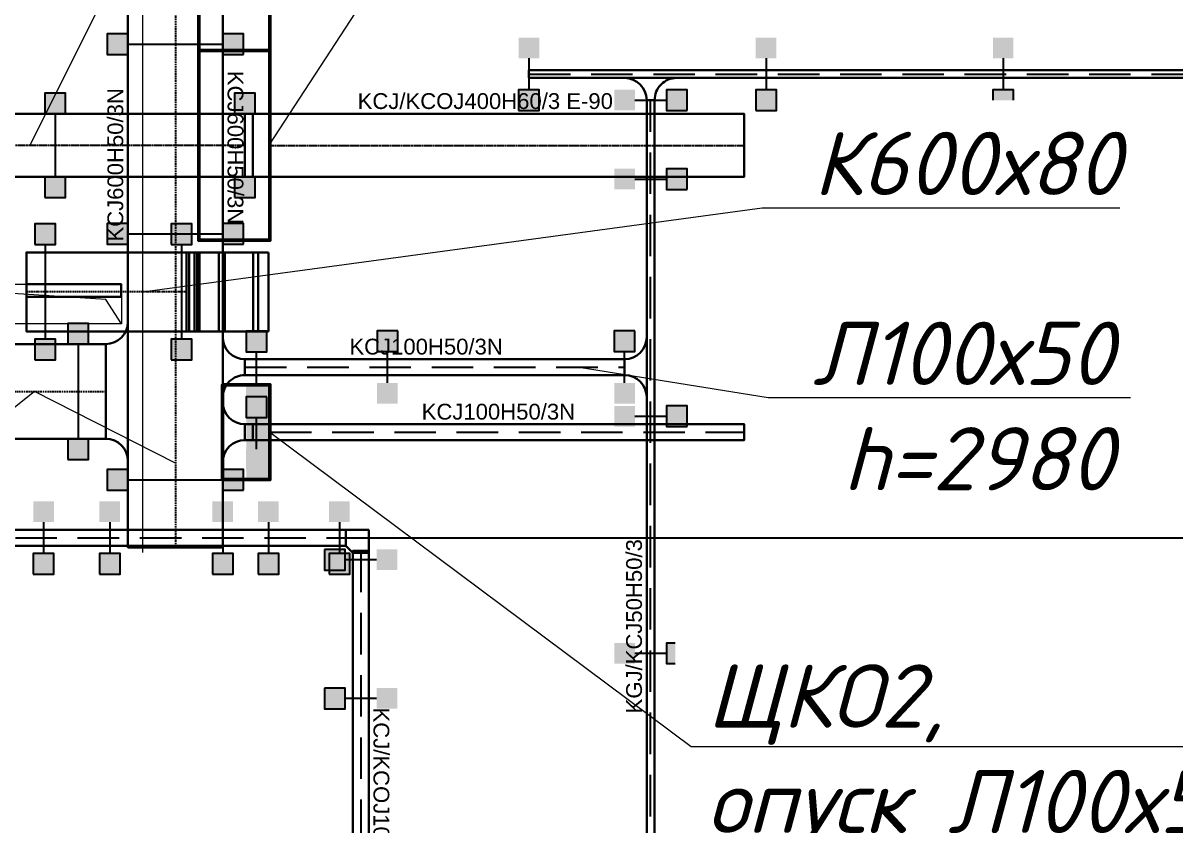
# Model space of a CAD drawing. Extents: x 221643 to 289394, y 86804 to 109436.
# Drawn here: x 229384 to 230113, y 91299 to 91806 of the extents above; entities that cross this region are included whole.
import ezdxf
from ezdxf import colors
from ezdxf.entities.mleader import LeaderData, LeaderLine
from ezdxf.math import Vec2, Vec3

# ---------------------------------------------------------------- set-up
doc = ezdxf.new("R2010")
doc.units = 0
doc.linetypes.add('DASHED2', pattern=[0.375, 0.25, -0.125])
doc.layers.get('Defpoints').update_dxf_attribs({"color": 140})
for name, color, linetype, lineweight in [('00_novus', 102, 'Continuous', 9), ('E_Ка6ельрости', 102, 'Continuous', 30), ('E_Лотки', 5, 'Continuous', 30), ('E_Лотки_аварійні', 1, 'Continuous', 30), ('E_Позначення', 7, 'Continuous', 15), ('E_Щити', 1, 'Continuous', 50)]:
    doc.layers.add(name, color=color, linetype=linetype, lineweight=lineweight)
doc.layers.add('BAKS_opis', color=7, linetype='Continuous')
doc.layers.add("E_Прив'язки", color=24, linetype='Continuous')
doc.layers.add('E_Лотки_опори_опуски', color=2, linetype='Continuous', plot=False)
doc.styles.add('GOST 2.304', font='isocpeui.ttf')
doc.styles.add('ROMANS', font='ROMANS')
doc.styles.get("Standard").update_dxf_attribs({"font": 'arial.ttf'})
doc.styles.add('ГОСТ 2.304', font='isocpeui.ttf')
doc.dimstyles.new('ISO-25', dxfattribs={"dimtxt": 2.5, "dimasz": 2.5, "dimexe": 1.25, "dimexo": 0.625, "dimtad": 1, "dimtxsty": 'Standard', "dimcen": 2.5, "dimadec": 0, "dimazin": 0, "dimtfac": 1, "dimtmove": 0, "dimatfit": 3, "dimfxl": 1, "dimarcsym": 0})

# ---------------------------------------------------------------- blocks, each defined once
blk = doc.blocks.new('*U5')
at = {"color": 0}
blk.add_lwpolyline([(-600, 450), (600, 450), (600, 0), (-600, 0)], close=True, dxfattribs=at)
blk = doc.blocks.new('*U4')
at = {"lineweight": 40}
h = blk.add_hatch(color=0, dxfattribs=at)
h.dxf.hatch_style = 1
h.paths.add_polyline_path([(300, 150), (-300, 150), (-300, 0), (300, 0)])
at = {"color": 0}
blk.add_lwpolyline([(-300, 300), (300, 300), (300, 0), (-300, 0)], close=True, dxfattribs=at)
blk = doc.blocks.new('_None')
blk = doc.blocks.new('A$C7FF703E6')
at = {"linetype": 'Continuous'}
for p, q in [((0, 145), (100, 145)), ((0, 145), (0, 0)), ((100, 145), (145, 100)), ((145, 100), (145, 0)), ((145, 0), (0, 0))]:
    blk.add_line(p, q, dxfattribs=at)
blk = doc.blocks.new('KK___100')
at = {"xscale": 0.1, "yscale": 0.1, "zscale": 0.1, "rotation": 270}
blk.add_blockref('A$C7FF703E6', (-5, 14.5), dxfattribs=at)
at = {"style": 'ROMANS', "flags": 9}
for tag, p in [('SYMBOL', (-1386.75, 2120.91)), ('ID', (-1386.41, 2120.91)), ('NAME', (-1386.1, 2120.91)), ('TYP', (-1385.77, 2120.91)), ('LENGTH', (-1385.44, 2120.91)), ('ATT_1', (-1385.11, 2120.91)), ('ATT_2', (-1384.76, 2120.91)), ('ATT_3', (-1384.4, 2120.91)), ('ATT_4', (-1384.05, 2120.91)), ('ATT_5', (-1383.68, 2120.91)), ('LUSTRO', (-1383.31, 2120.91)), ('P1', (-1382.96, 2120.91)), ('P2', (-1382.68, 2120.91)), ('AN', (-1382.37, 2120.91))]:
    blk.add_attdef(tag, p, '', height=0.3, rotation=90, dxfattribs=at)
blk = doc.blocks.new('A$C73E61BF2')
at = {"linetype": 'Continuous'}
for p, q in [((0, 158), (100, 158)), ((0, 108), (0, 158)), ((100, 158), (100, 108)), ((100, 108), (0, 108)), ((0, 108), (0, 0)), ((100, 0), (100, 108)), ((0, 0), (100, 0))]:
    blk.add_line(p, q, dxfattribs=at)
blk = doc.blocks.new('LU___100H50')
at = {"xscale": 0.1, "yscale": 0.1, "zscale": 0.1}
blk.add_blockref('A$C73E61BF2', (-5, 0), dxfattribs=at)
at = {"style": 'ROMANS', "flags": 9}
for tag, p in [('SYMBOL', (4.95, 15.01)), ('ID', (4.95, 14.67)), ('NAME', (4.95, 14.36)), ('TYP', (4.95, 14.03)), ('ATT_1', (4.95, 13.37)), ('ATT_2', (4.95, 13.02)), ('ATT_3', (4.95, 12.67)), ('ATT_4', (4.95, 12.31)), ('ATT_5', (4.95, 11.94)), ('AN', (4.95, 10.64)), ('LENGTH', (4.95, 13.71)), ('LUSTRO', (4.95, 11.58)), ('P1', (4.95, 11.23)), ('P2', (4.95, 10.94))]:
    blk.add_attdef(tag, p, '', height=0.3, dxfattribs=at)
blk = doc.blocks.new('A$C4863500E')
at = {"linetype": 'Continuous'}
for p, q in [((380, 140), (0, 140)), ((240, 0), (140, 0))]:
    blk.add_line(p, q, dxfattribs=at)
for centre, start, end in [((0, 0), 0, 90), ((380, 0), 90, 180)]:
    blk.add_arc(centre, 140, start, end, dxfattribs=at)
blk = doc.blocks.new('TKD___100')
at = {"xscale": 0.1, "yscale": 0.1, "zscale": 0.1}
blk.add_blockref('A$C4863500E', (-19, -14), dxfattribs=at)
at = {"style": 'ROMANS', "flags": 9}
for tag, p in [('SYMBOL', (4.95, 15.01)), ('ID', (4.95, 14.67)), ('NAME', (4.95, 14.36)), ('TYP', (4.95, 14.03)), ('ATT_1', (4.95, 13.37)), ('ATT_2', (4.95, 13.02)), ('ATT_3', (4.95, 12.67)), ('ATT_4', (4.95, 12.31)), ('ATT_5', (4.95, 11.94)), ('AN', (4.95, 10.64)), ('LENGTH', (4.95, 13.71)), ('LUSTRO', (4.95, 11.58)), ('P1', (4.95, 11.23)), ('P2', (4.95, 10.94))]:
    blk.add_attdef(tag, p, '', height=0.3, dxfattribs=at)
blk = doc.blocks.new('BAKS_673')
at = {"layer": 'BAKS_opis', "linetype": 'DASHED2', "ltscale": 105}
blk.add_line((0, 0), (0, -300), dxfattribs=at)
at = {"layer": 'E_Лотки_опори_опуски'}
for points in [[(-5, 0), (-5, -300), (5, -300), (5, 0)], [(-5, 0), (-5, -300), (-5, -300), (-5, 0)], [(5, 0), (5, -300), (-5, -300), (-5, 0)], [(5, 0), (5, -300), (5, -300), (5, 0)]]:
    blk.add_3dface(points, dxfattribs=at)
at = {"flags": 1}
for tag, p in [('LENGTH', (0, 0)), ('ID', (5, 0)), ('ATT_2', (0, -300)), ('ATT_3', (0, -300)), ('ATT_1', (0, -300)), ('ATT_4', (0, -300)), ('ATT_5', (0, -300)), ('AN', (0, -300)), ('TYP', (0, -300)), ('P2X', (0, -300)), ('P2Y', (0, -300)), ('LUSTRO', (0, -300)), ('NAME', (0, -300)), ('P1X', (0, -300)), ('P1Y', (0, -300))]:
    blk.add_attdef(tag, p, '', height=2.5, dxfattribs=at)
at = {"layer": 'BAKS_opis'}
blk.add_attdef('SYMBOL', (8, -96), '', height=10, rotation=270, dxfattribs=at)
blk = doc.blocks.new('_Oblique')
at = {"color": 0, "linetype": 'ByBlock', "lineweight": -2}
blk.add_line((-0.5, -0.5), (0.5, 0.5), dxfattribs=at)
blk = doc.blocks.new('*D357')
at = {"layer": 'Defpoints', "color": 0, "transparency": 16777216}
for p in [(229588.67, 91480.74), (230278.76, 91480.74), (230118, 91248.17)]:
    blk.add_point(p, dxfattribs=at)
at = {"layer": "E_Прив'язки", "color": 0, "lineweight": -2, "transparency": 16777216}
for p, q in [((229588.67, 91480.74), (230280.01, 91480.74)), ((230278.76, 91248.17), (230278.76, 91480.74)), ((230118, 91248.17), (230280.01, 91248.17))]:
    blk.add_line(p, q, dxfattribs=at)
at = {"layer": "E_Прив'язки", "color": 0, "lineweight": -2, "transparency": 16777216, "xscale": 10, "yscale": 10, "zscale": 10}
for p, rotation in [((230278.76, 91480.74), 90), ((230278.76, 91248.17), 270)]:
    blk.add_blockref('_Oblique', p, dxfattribs=dict(at, rotation=rotation))
at = {"layer": "E_Прив'язки", "color": 0, "transparency": 16777216, "insert": (230248.76, 91364.46), "char_height": 40, "attachment_point": 5, "rotation": 90, "style": 'GOST 2.304', "bg_fill": 3, "box_fill_scale": 1.1, "bg_fill_color": 256, "bg_fill_true_color": 13158600, "bg_fill_transparency": 0}
blk.add_mtext('2325', dxfattribs=at)
blk = doc.blocks.new('A$C0ECF3AA1')
at = {"linetype": 'Continuous'}
for p, q in [((880, 140), (0, 140)), ((740, 0), (140, 0))]:
    blk.add_line(p, q, dxfattribs=at)
for centre, start, end in [((0, 0), 0, 90), ((880, 0), 90, 180)]:
    blk.add_arc(centre, 140, start, end, dxfattribs=at)
blk = doc.blocks.new('TKD___600')
at = {"xscale": 0.1, "yscale": 0.1, "zscale": 0.1}
blk.add_blockref('A$C0ECF3AA1', (-44, -14), dxfattribs=at)
at = {"style": 'ROMANS', "flags": 9}
for tag, p in [('SYMBOL', (4.95, 15.01)), ('ID', (4.95, 14.67)), ('NAME', (4.95, 14.36)), ('TYP', (4.95, 14.03)), ('ATT_1', (4.95, 13.37)), ('ATT_2', (4.95, 13.02)), ('ATT_3', (4.95, 12.67)), ('ATT_4', (4.95, 12.31)), ('ATT_5', (4.95, 11.94)), ('AN', (4.95, 10.64)), ('LENGTH', (4.95, 13.71)), ('LUSTRO', (4.95, 11.58)), ('P1', (4.95, 11.23)), ('P2', (4.95, 10.94))]:
    blk.add_attdef(tag, p, '', height=0.3, dxfattribs=at)
blk = doc.blocks.new('BAKS_870')
at = {"layer": 'BAKS_opis', "color": 105, "linetype": 'DASHED2', "ltscale": 4}
blk.add_line((0, 0), (0, -495.02), dxfattribs=at)
at = {"layer": 'E_Лотки'}
for points in [[(-30, 0), (-30, -495.02), (30, -495.02), (30, 0)], [(-30, 0), (-30, -495.02), (-30, -495.02), (-30, 0)], [(30, 0), (30, -495.02), (-30, -495.02), (-30, 0)], [(30, 0), (30, -495.02), (30, -495.02), (30, 0)]]:
    blk.add_3dface(points, dxfattribs=at)
at = {"flags": 1}
for tag, p in [('LENGTH', (0, 0)), ('ID', (30, 0)), ('ATT_2', (0, -495.02)), ('ATT_3', (0, -495.02)), ('ATT_1', (0, -495.02)), ('ATT_4', (0, -495.02)), ('ATT_5', (0, -495.02)), ('AN', (0, -495.02)), ('TYP', (0, -495.02)), ('P2X', (0, -495.02)), ('P2Y', (0, -495.02)), ('LUSTRO', (0, -495.02)), ('NAME', (0, -495.02)), ('P1X', (0, -495.02)), ('P1Y', (0, -495.02))]:
    blk.add_attdef(tag, p, '', height=2.5, dxfattribs=at)
at = {"layer": 'BAKS_opis'}
blk.add_attdef('SYMBOL', (-33, -301.51), '', height=10, rotation=90, dxfattribs=at)
blk = doc.blocks.new('BAKS_871')
at = {"layer": 'BAKS_opis', "color": 105, "linetype": 'DASHED2', "ltscale": 4}
blk.add_line((0, 0), (0, -495.02), dxfattribs=at)
at = {"layer": 'E_Лотки'}
for points in [[(-30, 0), (-30, -495.02), (30, -495.02), (30, 0)], [(-30, 0), (-30, -495.02), (-30, -495.02), (-30, 0)], [(30, 0), (30, -495.02), (-30, -495.02), (-30, 0)], [(30, 0), (30, -495.02), (30, -495.02), (30, 0)]]:
    blk.add_3dface(points, dxfattribs=at)
at = {"flags": 1}
for tag, p in [('LENGTH', (0, 0)), ('ID', (30, 0)), ('ATT_2', (0, -495.02)), ('ATT_3', (0, -495.02)), ('ATT_1', (0, -495.02)), ('ATT_4', (0, -495.02)), ('ATT_5', (0, -495.02)), ('AN', (0, -495.02)), ('TYP', (0, -495.02)), ('P2X', (0, -495.02)), ('P2Y', (0, -495.02)), ('LUSTRO', (0, -495.02)), ('NAME', (0, -495.02)), ('P1X', (0, -495.02)), ('P1Y', (0, -495.02))]:
    blk.add_attdef(tag, p, '', height=2.5, dxfattribs=at)
at = {"layer": 'BAKS_opis'}
blk.add_attdef('SYMBOL', (33, -193.51), '', height=10, rotation=270, dxfattribs=at)
blk = doc.blocks.new('A$C3C5B6495')
at = {"linetype": 'Continuous'}
for p, q in [((0, 33), (0, 0)), ((14, 19), (14, 14))]:
    blk.add_line(p, q, dxfattribs=at)
for centre, start, end in [((14, 33), 180, 270), ((14, 0), 90, 180)]:
    blk.add_arc(centre, 14, start, end, dxfattribs=at)
blk = doc.blocks.new('TKD___50')
blk.add_blockref('A$C3C5B6495', (0, -16.5))
blk = doc.blocks.new('BAKS_1532')
at = {"layer": 'BAKS_opis', "linetype": 'DASHED2', "ltscale": 105}
blk.add_line((0, 0), (0, 649.97), dxfattribs=at)
at = {"layer": 'E_Лотки'}
for points in [[(2.5, 0), (2.5, 649.97), (-2.5, 649.97), (-2.5, 0)], [(-2.5, 0), (-2.5, 649.97), (2.5, 649.97), (2.5, 0)], [(-2.5, 0), (-2.5, 649.97), (-2.5, 649.97), (-2.5, 0)], [(2.5, 0), (2.5, 649.97), (2.5, 649.97), (2.5, 0)]]:
    blk.add_3dface(points, dxfattribs=at)
at = {"flags": 1}
for tag, p in [('ATT_2', (0, 649.97)), ('ATT_3', (0, 649.97)), ('ATT_1', (0, 649.97)), ('ATT_4', (0, 649.97)), ('ATT_5', (0, 649.97)), ('AN', (0, 649.97)), ('TYP', (0, 649.97)), ('P2X', (0, 649.97)), ('P2Y', (0, 649.97)), ('LUSTRO', (0, 649.97)), ('NAME', (0, 649.97)), ('P1X', (0, 649.97)), ('P1Y', (0, 649.97)), ('ID', (-2.5, 0)), ('LENGTH', (0, 0))]:
    blk.add_attdef(tag, p, '', height=2.5, dxfattribs=at)
at = {"layer": 'BAKS_opis'}
blk.add_attdef('SYMBOL', (-5.5, 261.99), '', height=10, rotation=90, dxfattribs=at)
blk = doc.blocks.new('BAKS_1533')
at = {"layer": 'BAKS_opis', "linetype": 'DASHED2', "ltscale": 105}
blk.add_line((0, 0), (1104, 0), dxfattribs=at)
at = {"layer": 'E_Лотки'}
for points in [[(0, -2.5), (1104, -2.5), (1104, 2.5), (0, 2.5)], [(0, 2.5), (1104, 2.5), (1104, -2.5), (0, -2.5)], [(0, 2.5), (1104, 2.5), (1104, 2.5), (0, 2.5)], [(0, -2.5), (1104, -2.5), (1104, -2.5), (0, -2.5)]]:
    blk.add_3dface(points, dxfattribs=at)
at = {"flags": 1}
for tag, p in [('LENGTH', (0, 0)), ('ID', (0, 2.5)), ('ATT_2', (1104, 0)), ('ATT_3', (1104, 0)), ('ATT_1', (1104, 0)), ('ATT_4', (1104, 0)), ('ATT_5', (1104, 0)), ('AN', (1104, 0)), ('TYP', (1104, 0)), ('P2X', (1104, 0)), ('P2Y', (1104, 0)), ('LUSTRO', (1104, 0)), ('NAME', (1104, 0)), ('P1X', (1104, 0)), ('P1Y', (1104, 0))]:
    blk.add_attdef(tag, p, '', height=2.5, dxfattribs=at)
at = {"layer": 'BAKS_opis'}
blk.add_attdef('SYMBOL', (489, 5.5), '', height=10, dxfattribs=at)
blk = doc.blocks.new('BAKS_1627')
at = {"layer": 'BAKS_opis', "color": 105, "linetype": 'DASHED2', "ltscale": 4}
blk.add_line((0, 0), (92.44, 0), dxfattribs=at)
at = {"layer": 'E_Лотки'}
for points in [[(0, -30), (92.44, -30), (92.44, 30), (0, 30)], [(0, 30), (92.44, 30), (92.44, -30), (0, -30)], [(0, 30), (92.44, 30), (92.44, 30), (0, 30)], [(0, -30), (92.44, -30), (92.44, -30), (0, -30)]]:
    blk.add_3dface(points, dxfattribs=at)
at = {"flags": 1}
for tag, p in [('ID', (0, 30)), ('LENGTH', (0, 0)), ('ATT_2', (92.44, 0)), ('ATT_3', (92.44, 0)), ('ATT_1', (92.44, 0)), ('ATT_4', (92.44, 0)), ('ATT_5', (92.44, 0)), ('AN', (92.44, 0)), ('TYP', (92.44, 0)), ('P2X', (92.44, 0)), ('P2Y', (92.44, 0)), ('LUSTRO', (92.44, 0)), ('NAME', (92.44, 0)), ('P1X', (92.44, 0)), ('P1Y', (92.44, 0))]:
    blk.add_attdef(tag, p, '', height=2.5, dxfattribs=at)
at = {"layer": 'BAKS_opis', "flags": 1}
blk.add_attdef('SYMBOL', (46.22, 33), '', height=10, dxfattribs=at)
blk = doc.blocks.new('podpora_200')
for points in [[(-6.53, 10), (0, 10), (6.53, 10), (6.53, 23.06), (-6.53, 23.06)], [(-6.53, -23.06), (6.53, -23.06), (6.53, -10), (-6.53, -10)]]:
    blk.add_hatch(color=256).paths.add_polyline_path(points)
blk.add_line((0, 10), (0, -10))
blk.add_lwpolyline([(-6.53, -23.06), (6.53, -23.06), (6.53, -10), (-6.53, -10)], close=True)
at = {"style": 'ROMANS', "flags": 9}
for tag, p in [('SYMBOL', (3.32, 14.86)), ('ID', (3.32, 14.52)), ('ELEM', (3.29, 10.49)), ('TYP', (3.32, 13.88)), ('ATT_1', (3.32, 13.22)), ('ATT_2', (3.32, 12.87)), ('ATT_3', (3.32, 12.52)), ('ATT_4', (3.32, 12.16)), ('ATT_5', (3.32, 11.79)), ('AN', (3.32, 10.83)), ('NAME', (3.32, 14.21)), ('LENGTH', (3.32, 13.56)), ('P1', (3.32, 11.42)), ('P2', (3.32, 11.14))]:
    blk.add_attdef(tag, p, '', height=0.3, dxfattribs=at)
blk = doc.blocks.new('podpora_600')
for points in [[(-6.53, 30), (0, 30), (6.53, 30), (6.53, 43.06), (-6.53, 43.06)], [(-6.53, -43.06), (6.53, -43.06), (6.53, -30), (-6.53, -30)]]:
    blk.add_hatch(color=256).paths.add_polyline_path(points)
blk.add_line((0, 30), (0, -30))
for points in [[(-6.53, 30), (6.53, 30), (6.53, 43.06), (-6.53, 43.06)], [(-6.53, -43.06), (6.53, -43.06), (6.53, -30), (-6.53, -30)]]:
    blk.add_lwpolyline(points, close=True)
at = {"style": 'ROMANS', "flags": 9}
for tag, p in [('SYMBOL', (1.59, 37.74)), ('TYP', (1.59, 36.76)), ('ID', (1.59, 37.4)), ('NAME', (1.59, 37.09)), ('LENGTH', (1.59, 36.43)), ('ELEM', (1.56, 33.37)), ('ATT_1', (1.59, 36.1)), ('ATT_2', (1.59, 35.75)), ('ATT_3', (1.59, 35.39)), ('ATT_4', (1.59, 35.03)), ('ATT_5', (1.59, 34.67)), ('AN', (1.59, 33.7)), ('P1', (1.59, 34.3)), ('P2', (1.59, 34.01))]:
    blk.add_attdef(tag, p, '', height=0.3, dxfattribs=at)
blk = doc.blocks.new('A$C1A961041')
at = {"linetype": 'Continuous'}
for p, q in [((0, 500), (580, 500)), ((64, 500), (64, 0)), ((96, 500), (96, 0)), ((276.1, 500), (276.1, 0)), ((285.1, 500), (285.1, 0)), ((312.9, 500), (312.9, 0)), ((435.7, 500), (435.7, 0)), ((451.3, 500), (451.3, 0)), ((467.3, 500), (467.3, 0)), ((500, 500), (500, 0)), ((518, 500), (518, 0)), ((0, 0), (580, 0))]:
    blk.add_line(p, q, dxfattribs=at)
blk = doc.blocks.new('A$C73E25C19')
blk.add_line((0, 50), (0, 0))
at = {"xscale": 0.1, "yscale": 0.1, "zscale": 0.1}
blk.add_blockref('A$C1A961041', (0, 0), dxfattribs=at)
blk = doc.blocks.new('LPDZ___500H80')
at = {"rotation": 90}
blk.add_blockref('A$C73E25C19', (25, 0), dxfattribs=at)
at = {"style": 'ROMANS', "flags": 9}
for tag, p in [('SYMBOL', (-34.42, -15.84)), ('LENGTH', (-33.11, -15.84)), ('LUSTRO', (-30.98, -15.84)), ('ID', (-34.08, -15.84)), ('NAME', (-33.77, -15.84)), ('TYP', (-33.44, -15.84)), ('ATT_1', (-32.78, -15.84)), ('ATT_2', (-32.43, -15.84)), ('ATT_3', (-32.07, -15.84)), ('ATT_4', (-31.72, -15.84)), ('ATT_5', (-31.35, -15.84)), ('P1', (-30.63, -15.84)), ('P2', (-30.35, -15.84)), ('AN', (-30.04, -15.84))]:
    blk.add_attdef(tag, p, '', height=0.3, rotation=90, dxfattribs=at)
blk = doc.blocks.new('BAKS_1848')
at = {"layer": 'BAKS_opis', "color": 105, "linetype": 'DASHED2', "ltscale": 3}
blk.add_line((0, 0), (-101.24, 0), dxfattribs=at)
at = {"layer": 'E_Ка6ельрости'}
for points in [[(0, 25), (-101.24, 25), (-101.24, -25), (0, -25)], [(0, 25), (-101.24, 25), (-101.24, 25), (0, 25)], [(0, -25), (-101.24, -25), (-101.24, 25), (0, 25)], [(0, -25), (-101.24, -25), (-101.24, -25), (0, -25)]]:
    blk.add_3dface(points, dxfattribs=at)
at = {"flags": 1}
for tag, p in [('ATT_2', (-101.24, 0)), ('ATT_3', (-101.24, 0)), ('ATT_1', (-101.24, 0)), ('ATT_4', (-101.24, 0)), ('ATT_5', (-101.24, 0)), ('AN', (-101.24, 0)), ('TYP', (-101.24, 0)), ('P2X', (-101.24, 0)), ('P2Y', (-101.24, 0)), ('LUSTRO', (-101.24, 0)), ('NAME', (-101.24, 0)), ('P1X', (-101.24, 0)), ('P1Y', (-101.24, 0)), ('LENGTH', (0, 0)), ('ID', (0, -25))]:
    blk.add_attdef(tag, p, '', height=2.5, dxfattribs=at)
at = {"layer": 'BAKS_opis', "flags": 1}
blk.add_attdef('SYMBOL', (-50.62, 28), '', height=10, rotation=0.00001, dxfattribs=at)
blk = doc.blocks.new('BAKS_1850')
at = {"layer": 'BAKS_opis', "linetype": 'DASHED2', "ltscale": 105}
blk.add_line((0, 0), (248.37, 0), dxfattribs=at)
at = {"layer": 'E_Лотки_аварійні'}
for points in [[(0, -5), (248.37, -5), (248.37, 5), (0, 5)], [(0, 5), (248.37, 5), (248.37, -5), (0, -5)], [(0, 5), (248.37, 5), (248.37, 5), (0, 5)], [(0, -5), (248.37, -5), (248.37, -5), (0, -5)]]:
    blk.add_3dface(points, dxfattribs=at)
at = {"flags": 1}
for tag, p in [('ID', (0, 5)), ('LENGTH', (0, 0)), ('ATT_2', (248.37, 0)), ('ATT_3', (248.37, 0)), ('ATT_1', (248.37, 0)), ('ATT_4', (248.37, 0)), ('ATT_5', (248.37, 0)), ('AN', (248.37, 0)), ('TYP', (248.37, 0)), ('P2X', (248.37, 0)), ('P2Y', (248.37, 0)), ('LUSTRO', (248.37, 0)), ('NAME', (248.37, 0)), ('P1X', (248.37, 0)), ('P1Y', (248.37, 0))]:
    blk.add_attdef(tag, p, '', height=2.5, dxfattribs=at)
at = {"layer": 'BAKS_opis', "flags": 1}
blk.add_attdef('SYMBOL', (124.19, 8), '', height=10, dxfattribs=at)
blk = doc.blocks.new('BAKS_1851')
at = {"layer": 'BAKS_opis', "linetype": 'DASHED2', "ltscale": 105}
blk.add_line((0, 0), (0, -387.43), dxfattribs=at)
at = {"layer": 'E_Лотки_аварійні'}
for points in [[(-5, 0), (-5, -387.43), (5, -387.43), (5, 0)], [(-5, 0), (-5, -387.43), (-5, -387.43), (-5, 0)], [(5, 0), (5, -387.43), (-5, -387.43), (-5, 0)], [(5, 0), (5, -387.43), (5, -387.43), (5, 0)]]:
    blk.add_3dface(points, dxfattribs=at)
at = {"flags": 1}
for tag, p in [('LENGTH', (0, 0)), ('ID', (5, 0)), ('ATT_2', (0, -387.43)), ('ATT_3', (0, -387.43)), ('ATT_1', (0, -387.43)), ('ATT_4', (0, -387.43)), ('ATT_5', (0, -387.43)), ('AN', (0, -387.43)), ('TYP', (0, -387.43)), ('P2X', (0, -387.43)), ('P2Y', (0, -387.43)), ('LUSTRO', (0, -387.43)), ('NAME', (0, -387.43)), ('P1X', (0, -387.43)), ('P1Y', (0, -387.43))]:
    blk.add_attdef(tag, p, '', height=2.5, dxfattribs=at)
at = {"layer": 'BAKS_opis'}
blk.add_attdef('SYMBOL', (8, -99.22), '', height=10, rotation=270, dxfattribs=at)
blk = doc.blocks.new('BAKS_1857')
at = {"layer": 'BAKS_opis', "linetype": 'DASHED2', "ltscale": 105}
blk.add_line((0, 0), (240.14, 0), dxfattribs=at)
at = {"layer": 'E_Лотки'}
for points in [[(0, -5), (240.14, -5), (240.14, 5), (0, 5)], [(0, 5), (240.14, 5), (240.14, -5), (0, -5)], [(0, 5), (240.14, 5), (240.14, 5), (0, 5)], [(0, -5), (240.14, -5), (240.14, -5), (0, -5)]]:
    blk.add_3dface(points, dxfattribs=at)
at = {"flags": 1}
for tag, p in [('ID', (0, 5)), ('LENGTH', (0, 0)), ('ATT_2', (240.14, 0)), ('ATT_3', (240.14, 0)), ('ATT_1', (240.14, 0)), ('ATT_4', (240.14, 0)), ('ATT_5', (240.14, 0)), ('AN', (240.14, 0)), ('TYP', (240.14, 0)), ('P2X', (240.14, 0)), ('P2Y', (240.14, 0)), ('LUSTRO', (240.14, 0)), ('NAME', (240.14, 0)), ('P1X', (240.14, 0)), ('P1Y', (240.14, 0))]:
    blk.add_attdef(tag, p, '', height=2.5, dxfattribs=at)
at = {"layer": 'BAKS_opis'}
blk.add_attdef('SYMBOL', (66.07, 8), '', height=10, dxfattribs=at)
blk = doc.blocks.new('A$C40100DD9')
at = {"linetype": 'Continuous'}
for p, q in [((0, 158), (400, 158)), ((0, 108), (0, 158)), ((400, 158), (400, 108)), ((400, 108), (0, 108)), ((0, 108), (0, 0)), ((400, 0), (400, 108)), ((0, 0), (400, 0))]:
    blk.add_line(p, q, dxfattribs=at)
blk = doc.blocks.new('LU___400H50')
at = {"xscale": 0.1, "yscale": 0.1, "zscale": 0.1}
blk.add_blockref('A$C40100DD9', (-20, 0), dxfattribs=at)
at = {"style": 'ROMANS', "flags": 9}
for tag, p in [('SYMBOL', (4.95, 15.01)), ('ID', (4.95, 14.67)), ('NAME', (4.95, 14.36)), ('TYP', (4.95, 14.03)), ('ATT_1', (4.95, 13.37)), ('ATT_2', (4.95, 13.02)), ('ATT_3', (4.95, 12.67)), ('ATT_4', (4.95, 12.31)), ('ATT_5', (4.95, 11.94)), ('AN', (4.95, 10.64)), ('LENGTH', (4.95, 13.71)), ('LUSTRO', (4.95, 11.58)), ('P1', (4.95, 11.23)), ('P2', (4.95, 10.94))]:
    blk.add_attdef(tag, p, '', height=0.3, dxfattribs=at)
blk = doc.blocks.new('BAKS_1865')
at = {"layer": 'BAKS_opis', "color": 105, "linetype": 'DASHED2', "ltscale": 2}
blk.add_line((0, 0), (-152.61, 0), dxfattribs=at)
at = {"layer": 'E_Лотки_аварійні'}
for points in [[(0, 20), (-152.61, 20), (-152.61, -20), (0, -20)], [(0, 20), (-152.61, 20), (-152.61, 20), (0, 20)], [(0, -20), (-152.61, -20), (-152.61, 20), (0, 20)], [(0, -20), (-152.61, -20), (-152.61, -20), (0, -20)]]:
    blk.add_3dface(points, dxfattribs=at)
at = {"flags": 1}
for tag, p in [('ATT_2', (-177.11, 0)), ('ATT_3', (-177.11, 0)), ('ATT_1', (-177.11, 0)), ('ATT_4', (-177.11, 0)), ('ATT_5', (-177.11, 0)), ('AN', (-177.11, 0)), ('TYP', (-177.11, 0)), ('P2X', (-177.11, 0)), ('P2Y', (-177.11, 0)), ('NAME', (-177.11, 0)), ('P1X', (-177.11, 0)), ('P1Y', (-177.11, 0)), ('LENGTH', (0, 0)), ('ID', (0, -20))]:
    blk.add_attdef(tag, p, '', height=2.5, dxfattribs=at)
at = {"layer": 'BAKS_opis', "flags": 1}
blk.add_attdef('SYMBOL', (-88.55, 23), '', height=10, rotation=0.00001, dxfattribs=at)
blk = doc.blocks.new('BAKS_1866')
at = {"layer": 'BAKS_opis', "color": 105, "linetype": 'DASHED2', "ltscale": 2}
blk.add_line((0, 0), (300, 0), dxfattribs=at)
at = {"layer": 'E_Лотки_опори_опуски'}
for points in [[(0, -20), (300, -20), (300, 20), (0, 20)], [(0, 20), (300, 20), (300, -20), (0, -20)], [(0, 20), (300, 20), (300, 20), (0, 20)], [(0, -20), (300, -20), (300, -20), (0, -20)]]:
    blk.add_3dface(points, dxfattribs=at)
at = {"flags": 1}
for tag, p in [('ID', (0, 20)), ('LENGTH', (0, 0)), ('ATT_2', (300, 0)), ('ATT_3', (300, 0)), ('ATT_1', (300, 0)), ('ATT_4', (300, 0)), ('ATT_5', (300, 0)), ('AN', (300, 0)), ('TYP', (300, 0)), ('P2X', (300, 0)), ('P2Y', (300, 0)), ('LUSTRO', (300, 0)), ('NAME', (300, 0)), ('P1X', (300, 0)), ('P1Y', (300, 0))]:
    blk.add_attdef(tag, p, '', height=2.5, dxfattribs=at)
at = {"layer": 'BAKS_opis'}
blk.add_attdef('SYMBOL', (55.5, 23), '', height=10, dxfattribs=at)
blk = doc.blocks.new('podpora_400')
h = blk.add_hatch(color=256)
h.paths.add_polyline_path([(-6.53, 20), (0, 20), (6.53, 20), (6.53, 33.06), (-6.53, 33.06)])
h.paths.add_polyline_path([(-6.53, -33.06), (6.53, -33.06), (6.53, -20), (0, -20), (-6.53, -20)])
blk.add_line((0, 20), (0, -20))
for points in [[(-6.53, 20), (6.53, 20), (6.53, 33.06), (-6.53, 33.06)], [(-6.53, -33.06), (6.53, -33.06), (6.53, -20), (-6.53, -20)]]:
    blk.add_lwpolyline(points, close=True)
at = {"style": 'ROMANS', "flags": 9}
for tag, p in [('SYMBOL', (0.97, 29.35)), ('ID', (0.97, 29.01)), ('ELEM', (0.95, 24.98)), ('TYP', (0.97, 28.37)), ('ATT_1', (0.97, 27.71)), ('ATT_2', (0.97, 27.36)), ('ATT_3', (0.97, 27)), ('ATT_4', (0.97, 26.64)), ('ATT_5', (0.97, 26.28)), ('AN', (0.97, 25.31)), ('NAME', (0.97, 28.69)), ('LENGTH', (0.97, 28.04)), ('P1', (0.97, 25.91)), ('P2', (0.97, 25.62))]:
    blk.add_attdef(tag, p, '', height=0.3, dxfattribs=at)

msp = doc.modelspace()

# ---------------------------------------------------------------- linework, layer by layer
at = {"layer": '00_novus', "color": 251, "lineweight": 0}
msp.add_lwpolyline([(229460.0036, 92041.1718), (229460.0036, 91471.5512)], dxfattribs=at)
at = {"layer": 'Defpoints', "lineweight": 5}
msp.add_lwpolyline([(229446.7719, 91616.1718), (229246.7719, 91616.1718), (229246.7719, 91641.1718), (229446.7719, 91641.1718), (229446.7719, 91616.1718), (229436.8929, 91631.5492), (229286.7719, 91641.1718)], dxfattribs=at)
at = {"layer": 'Defpoints', "color": 114, "lineweight": 30, "ltscale": 100, "true_color": 0x139b48}
msp.add_lwpolyline([(229386.6233, 91641.1718), (229446.6233, 91641.1718), (229446.6233, 91633.1718), (229386.6233, 91633.1718)], close=True, dxfattribs=at)
at = {"layer": 'E_Щити', "color": 2, "lineweight": 5}
msp.add_lwpolyline([(229446.7719, 91616.1718), (229246.7719, 91616.1718), (229246.7719, 91641.1718), (229446.7719, 91641.1718), (229446.7719, 91616.1718), (229436.8929, 91631.5492), (229286.7719, 91641.1718)], dxfattribs=at)

# ---------------------------------------------------------------- block references
at = {"layer": 'E_Ка6ельрости'}
msp.add_blockref('BAKS_1848', (229487.8664, 91636.3151), dxfattribs=at)
at = {"layer": 'E_Ка6ельрости', "rotation": 89.99999999999999}
msp.add_blockref('LPDZ___500H80', (229539.6664, 91636.3151), dxfattribs=at)
at = {"layer": 'E_Лотки'}
for name, p, values in [('BAKS_870', (229480.8664, 91969.6718), {'SYMBOL': 'KCJ600H50/3N'}), ('BAKS_871', (229480.8664, 91969.6718), {'SYMBOL': 'KCJ600H50/3N'}), ('BAKS_1857', (229524.8664, 91588.7106), {'SYMBOL': 'KCJ100H50/3N'})]:
    msp.add_blockref(name, p, dxfattribs=at).add_auto_attribs(values)
for name, p in [('BAKS_1533', (229704.5036, 91774.1421)), ('BAKS_1627', (229344.4261, 91573.3348))]:
    msp.add_blockref(name, p, dxfattribs=at)
for name, p, rotation in [('TKD___50', (229781.5036, 91771.6421), 270), ('TKD___100', (229510.8664, 91588.7106), 89.99999999999999), ('TKD___100', (229779.0036, 91588.7106), 270), ('TKD___100', (229510.8664, 91547.5425), 90), ('LU___100H50', (229540.6664, 91547.5425), 90)]:
    msp.add_blockref(name, p, dxfattribs=dict(at, rotation=rotation))
at = {"layer": 'E_Лотки', "xscale": -1, "rotation": 270}
msp.add_blockref('TKD___600', (229450.8664, 91573.3348), dxfattribs=at)
at = {"layer": 'E_Лотки_аварійні', "xscale": -1, "rotation": 359.9999999999963}
msp.add_blockref('KK___100', (229598.1664, 91471.2436), dxfattribs=at)
at = {"layer": 'E_Лотки_опори_опуски'}
for name, p, rotation in [('podpora_600', (229480.8664, 91792.9725), 90), ('podpora_200', (229781.5036, 91757.6421), 90), ('podpora_200', (229781.5036, 91707.6718), 90), ('podpora_600', (229480.8664, 91672.9725), 90), ('podpora_600', (229419.3409, 91573.3348), 359.9987995356984), ('podpora_200', (229532.1617, 91588.3989), 179.9774767099433), ('podpora_200', (229615.0036, 91588.7106), 179.9774767099433), ('podpora_200', (229781.5036, 91557.6718), 90), ('podpora_600', (229480.8664, 91517.374), 90)]:
    msp.add_blockref(name, p, dxfattribs=dict(at, rotation=rotation))
for p in [(229704.5036, 91774.1421), (229854.5036, 91774.1421), (230004.5036, 91774.1421), (229397.4728, 91480.7436), (229510.8664, 91480.7436)]:
    msp.add_blockref('podpora_200', p, dxfattribs=at)
at = {"layer": 'E_Лотки_опори_опуски', "rotation": 90}
msp.add_blockref('BAKS_673', (229540.6664, 91547.5425), dxfattribs=at).add_auto_attribs({'SYMBOL': 'KCJ100H50/3N'})
at = {"layer": 'E_Щити', "xscale": 0.1, "yscale": 0.1, "zscale": 0.1, "rotation": 270}
for p in [(229495.6664, 91849.018), (229495.6664, 91729.018)]:
    msp.add_blockref('*U5', p, dxfattribs=at)
at = {"layer": 'E_Щити', "color": 1, "xscale": 0.1, "yscale": 0.1, "zscale": 0.1, "rotation": 89.99999999999997}
msp.add_blockref('*U4', (229540.6664, 91547.5425), dxfattribs=at)

# ---------------------------------------------------------------- next in the draw order: dimensions: what is measured, and where the dimension line sits
at = {"layer": "E_Прив'язки"}
dim = msp.add_linear_dim(base=(230278.7594, 91480.7436), p1=(230118.0036, 91248.1718), p2=(229588.6664, 91480.7436), angle=90, dimstyle='ISO-25', override={"dimtxt": 40, "dimasz": 10, "dimexo": 0, "dimgap": 10, "dimlfac": 10, "dimrnd": 5, "dimtxsty": 'GOST 2.304', "dimblk1": 'Oblique', "dimblk2": 'Oblique', "dimsah": 1, "dimfxl": 1.25, "dimtfill": 1}, dxfattribs=at)
dim.commit()
dim.dimension.update_dxf_attribs({"geometry": '*D357', "text_midpoint": (230248.7594, 91364.4577)})

# ---------------------------------------------------------------- next in the draw order: leaders
at = {"layer": 'E_Позначення'}
ml = msp.add_multileader_mtext('Standard', dxfattribs=at)
ml.set_content('Л600х50', color=256, style='ГОСТ 2.304')
ml.set_leader_properties(color=256, linetype='ByLayer', lineweight=-1)
ml.set_arrow_properties(name='NONE')
ml.build(insert=Vec2(0, 0))
ml.multileader.update_dxf_attribs({"has_dogleg": 0, "text_left_attachment_type": 6, "text_right_attachment_type": 6, "dogleg_length": 0, "arrow_head_size": 0.1})
ctx = ml.context
ctx.base_point, ctx.char_height, ctx.arrow_head_size, ctx.landing_gap_size, ctx.plane_origin = Vec3(228775.4845, 91526.3864), 40, 0.1, 10, Vec3(231182.1873, 91123.0231)
ctx.left_attachment, ctx.right_attachment, ctx.text_align_type = 6, 6, 2
notes = []
notes.append((ctx, [(1, (1, 1, 0), (229012.0299, 91526.3864), (-1, 0), 0, [(3, [(229480.8664, 91527.9356), (229391.8129, 91573.3348), (229293.5538, 91494.6775)], 0, [])])]))
ctx.mtext.insert, ctx.mtext.alignment, ctx.mtext.flow_direction = Vec3(229002.0299, 91574.3864), 3, 5
ctx.mtext.has_bg_fill, ctx.mtext.bg_color, ctx.mtext.bg_scale_factor, ctx.mtext.bg_transparency, ctx.mtext.use_window_bg_color = 1, -1027028792, 1.5, 0, 1
for ctx, leaders in notes:
    for number, flags, end, landing, length, lines in leaders:
        leader = LeaderData()
        leader.index, (leader.has_last_leader_line, leader.has_dogleg_vector, leader.attachment_direction) = number, flags
        leader.last_leader_point, leader.dogleg_vector, leader.dogleg_length = Vec3(end), Vec3(landing), length
        for number, points, colour, breaks in lines:
            line = LeaderLine()
            line.index, line.vertices, line.color, line.breaks = number, Vec3.list(points), colors.encode_raw_color(colour), breaks
            leader.lines.append(line)
        ctx.leaders.append(leader)

# ---------------------------------------------------------------- next in the draw order: block references
at = {"layer": 'E_Лотки'}
msp.add_blockref('BAKS_1532', (229781.5036, 91107.6718), dxfattribs=at).add_auto_attribs({'SYMBOL': 'KGJ/KCJ50H50/3'})
at = {"layer": 'E_Лотки_опори_опуски'}
for name, p in [('podpora_600', (229398.4614, 91636.3151)), ('podpora_600', (229484.677, 91636.3151)), ('podpora_200', (229439.3706, 91480.7436)), ('podpora_200', (229584.6664, 91480.7436))]:
    msp.add_blockref(name, p, dxfattribs=at)
for p, rotation in [((229598.1664, 91466.8846), 270), ((229781.5036, 91407.6718), 90), ((229598.1664, 91379.1718), 270)]:
    msp.add_blockref('podpora_200', p, dxfattribs=dict(at, rotation=rotation))

# ---------------------------------------------------------------- next in the draw order: leaders
at = {"layer": 'E_Позначення'}
ml = msp.add_multileader_mtext('Standard', dxfattribs=at)
ml.set_content('ВРП8.2, опуск Л400х60 Е90', color=256, style='ГОСТ 2.304')
ml.set_leader_properties(color=256, linetype='ByLayer', lineweight=-1)
ml.set_arrow_properties(name='NONE')
ml.build(insert=Vec2(0, 0))
ml.multileader.update_dxf_attribs({"has_dogleg": 0, "text_left_attachment_type": 6, "text_right_attachment_type": 6, "dogleg_length": 0, "arrow_head_size": 0.1})
ctx = ml.context
ctx.base_point, ctx.char_height, ctx.arrow_head_size, ctx.landing_gap_size, ctx.plane_origin = Vec3(229661.2213, 91914.948), 40, 0.1, 10, Vec3(224089.1573, 91606.1016)
ctx.left_attachment, ctx.right_attachment, ctx.text_align_type = 6, 6, 2
notes = []
notes.append((ctx, [(1, (1, 1, 0), (229661.2213, 91914.948), (1, 0), 0, [(0, [(229540.6664, 91729.7456)], 0, [])])]))
ctx.mtext.insert, ctx.mtext.alignment, ctx.mtext.flow_direction = Vec3(230390.6152, 91966.948), 3, 5
ctx.mtext.has_bg_fill, ctx.mtext.bg_color, ctx.mtext.bg_scale_factor, ctx.mtext.bg_transparency, ctx.mtext.use_window_bg_color = 1, -1027028792, 1.5, 0, 1
ml = msp.add_multileader_mtext('Standard', dxfattribs=at)
ml.set_content('ЩКО2,\\Pопуск Л100х50', color=256, style='ГОСТ 2.304')
ml.set_leader_properties(color=256, linetype='ByLayer', lineweight=-1)
ml.set_arrow_properties(name='NONE')
ml.build(insert=Vec2(0, 0))
ml.multileader.update_dxf_attribs({"has_dogleg": 0, "text_left_attachment_type": 6, "text_right_attachment_type": 6, "dogleg_length": 0, "arrow_head_size": 0.1})
ctx = ml.context
ctx.base_point, ctx.char_height, ctx.arrow_head_size, ctx.landing_gap_size, ctx.plane_origin = Vec3(229807.13, 91348.6568), 40, 0.1, 10, Vec3(231655.7567, 91191.6858)
ctx.left_attachment, ctx.right_attachment = 6, 6
notes.append((ctx, [(0, (1, 1, 0), (229807.13, 91348.6568), (1, 0), 0, [(0, [(229540.6664, 91547.5425)], 0, [])])]))
ctx.mtext.insert, ctx.mtext.flow_direction = Vec3(229817.13, 91400.6568), 5
ctx.mtext.has_bg_fill, ctx.mtext.bg_color, ctx.mtext.bg_scale_factor, ctx.mtext.bg_transparency, ctx.mtext.use_window_bg_color = 1, -1027028792, 1.5, 0, 1
for ctx, leaders in notes:
    for number, flags, end, landing, length, lines in leaders:
        leader = LeaderData()
        leader.index, (leader.has_last_leader_line, leader.has_dogleg_vector, leader.attachment_direction) = number, flags
        leader.last_leader_point, leader.dogleg_vector, leader.dogleg_length = Vec3(end), Vec3(landing), length
        for number, points, colour, breaks in lines:
            line = LeaderLine()
            line.index, line.vertices, line.color, line.breaks = number, Vec3.list(points), colors.encode_raw_color(colour), breaks
            leader.lines.append(line)
        ctx.leaders.append(leader)

# ---------------------------------------------------------------- next in the draw order: block references
at = {"layer": 'E_Лотки_аварійні'}
msp.add_blockref('BAKS_1850', (229340.2921, 91480.7436), dxfattribs=at)
msp.add_blockref('BAKS_1851', (229598.1664, 91472.6057), dxfattribs=at).add_auto_attribs({'SYMBOL': 'KCJ/KCOJ100H60/3 E-90'})
at = {"layer": 'E_Лотки_опори_опуски', "rotation": 179.9774767099433}
msp.add_blockref('podpora_200', (229532.1617, 91546.9191), dxfattribs=at)
at = {"layer": 'E_Лотки_опори_опуски'}
msp.add_blockref('podpora_200', (229539.6664, 91480.7436), dxfattribs=at)

# ---------------------------------------------------------------- next in the draw order: leaders
at = {"layer": 'E_Позначення'}
ml = msp.add_multileader_mtext('Standard', dxfattribs=at)
ml.set_content('Л400х60 Е90\\Ph=3080', color=256, style='ГОСТ 2.304')
ml.set_leader_properties(color=256, linetype='ByLayer', lineweight=-1)
ml.set_arrow_properties(name='NONE')
ml.build(insert=Vec2(0, 0))
ml.multileader.update_dxf_attribs({"has_dogleg": 0, "text_left_attachment_type": 6, "text_right_attachment_type": 6, "dogleg_length": 0, "arrow_head_size": 0.1})
ctx = ml.context
ctx.base_point, ctx.char_height, ctx.arrow_head_size, ctx.landing_gap_size, ctx.plane_origin = Vec3(229670.6075, 92293.5636), 40, 0.1, 10, Vec3(231919.8754, 92049.3407)
ctx.left_attachment, ctx.right_attachment, ctx.text_align_type = 6, 6, 2
notes = []
notes.append((ctx, [(0, (1, 1, 0), (229670.6075, 92293.5636), (1, 0), 0, [(0, [(229389.2403, 91729.7456)], 0, [])])]))
ctx.mtext.insert, ctx.mtext.alignment, ctx.mtext.flow_direction = Vec3(230019.0621, 92341.5636), 3, 5
ctx.mtext.has_bg_fill, ctx.mtext.bg_color, ctx.mtext.bg_scale_factor, ctx.mtext.bg_transparency, ctx.mtext.use_window_bg_color = 1, -1027028792, 1.5, 0, 1
ml = msp.add_multileader_mtext('Standard', dxfattribs=at)
ml.set_content('Л100х50\\Ph=2980', color=256, style='ГОСТ 2.304')
ml.set_leader_properties(color=256, linetype='ByLayer', lineweight=-1)
ml.set_arrow_properties(name='NONE')
ml.build(insert=Vec2(0, 0))
ml.multileader.update_dxf_attribs({"has_dogleg": 0, "text_left_attachment_type": 6, "text_right_attachment_type": 6, "dogleg_length": 0, "arrow_head_size": 0.1})
ctx = ml.context
ctx.base_point, ctx.char_height, ctx.arrow_head_size, ctx.landing_gap_size, ctx.plane_origin = Vec3(229855.852, 91569.4572), 40, 0.1, 10, Vec3(232485.9, 91533.6118)
ctx.left_attachment, ctx.right_attachment, ctx.text_align_type = 6, 6, 2
notes.append((ctx, [(0, (1, 1, 0), (229855.852, 91569.4572), (1, 0), 0, [(0, [(229736.3168, 91588.7106)], 0, [])])]))
ctx.mtext.insert, ctx.mtext.alignment, ctx.mtext.flow_direction = Vec3(230074.0944, 91617.4572), 3, 5
ctx.mtext.has_bg_fill, ctx.mtext.bg_color, ctx.mtext.bg_scale_factor, ctx.mtext.bg_transparency, ctx.mtext.use_window_bg_color = 1, -1027028792, 1.5, 0, 1
for ctx, leaders in notes:
    for number, flags, end, landing, length, lines in leaders:
        leader = LeaderData()
        leader.index, (leader.has_last_leader_line, leader.has_dogleg_vector, leader.attachment_direction) = number, flags
        leader.last_leader_point, leader.dogleg_vector, leader.dogleg_length = Vec3(end), Vec3(landing), length
        for number, points, colour, breaks in lines:
            line = LeaderLine()
            line.index, line.vertices, line.color, line.breaks = number, Vec3.list(points), colors.encode_raw_color(colour), breaks
            leader.lines.append(line)
        ctx.leaders.append(leader)

# ---------------------------------------------------------------- next in the draw order: block references
at = {"layer": 'E_Лотки_аварійні'}
msp.add_blockref('BAKS_1865', (229524.8664, 91729.018), dxfattribs=at)
at = {"layer": 'E_Лотки_аварійні', "rotation": 90}
msp.add_blockref('LU___400H50', (229540.6664, 91729.018), dxfattribs=at)
at = {"layer": 'E_Лотки_опори_опуски'}
for p in [(229404.8664, 91729.018), (229524.8664, 91729.018)]:
    msp.add_blockref('podpora_400', p, dxfattribs=at)
msp.add_blockref('BAKS_1866', (229540.6664, 91729.018), dxfattribs=at).add_auto_attribs({'SYMBOL': 'KCJ/KCOJ400H60/3 E-90'})
at = {"layer": 'E_Лотки_опори_опуски', "rotation": 179.9774767099433}
msp.add_blockref('podpora_200', (229765.0036, 91588.7106), dxfattribs=at)

# ---------------------------------------------------------------- next in the draw order: leaders
at = {"layer": 'E_Позначення'}
ml = msp.add_multileader_mtext('Standard', dxfattribs=at)
ml.set_content('К600х80', color=256, style='ГОСТ 2.304')
ml.set_leader_properties(color=256, linetype='ByLayer', lineweight=-1)
ml.set_arrow_properties(name='NONE')
ml.build(insert=Vec2(0, 0))
ml.multileader.update_dxf_attribs({"has_dogleg": 0, "text_left_attachment_type": 6, "text_right_attachment_type": 6, "dogleg_length": 0, "arrow_head_size": 0.1})
ctx = ml.context
ctx.base_point, ctx.char_height, ctx.arrow_head_size, ctx.landing_gap_size, ctx.plane_origin = Vec3(229852.1502, 91689.5959), 40, 0.1, 10, Vec3(232305.1248, 91652.1732)
ctx.left_attachment, ctx.right_attachment, ctx.text_align_type = 6, 6, 2
notes = []
notes.append((ctx, [(0, (1, 1, 0), (229852.1502, 91689.5959), (1, 0), 0, [(0, [(229460.0036, 91636.3151)], 0, [])])]))
ctx.mtext.insert, ctx.mtext.alignment, ctx.mtext.flow_direction = Vec3(230078.7259, 91737.5959), 3, 5
ctx.mtext.has_bg_fill, ctx.mtext.bg_color, ctx.mtext.bg_scale_factor, ctx.mtext.bg_transparency, ctx.mtext.use_window_bg_color = 1, -1027028792, 1.5, 0, 1
for ctx, leaders in notes:
    for number, flags, end, landing, length, lines in leaders:
        leader = LeaderData()
        leader.index, (leader.has_last_leader_line, leader.has_dogleg_vector, leader.attachment_direction) = number, flags
        leader.last_leader_point, leader.dogleg_vector, leader.dogleg_length = Vec3(end), Vec3(landing), length
        for number, points, colour, breaks in lines:
            line = LeaderLine()
            line.index, line.vertices, line.color, line.breaks = number, Vec3.list(points), colors.encode_raw_color(colour), breaks
            leader.lines.append(line)
        ctx.leaders.append(leader)

doc.saveas('drawing.dxf')
